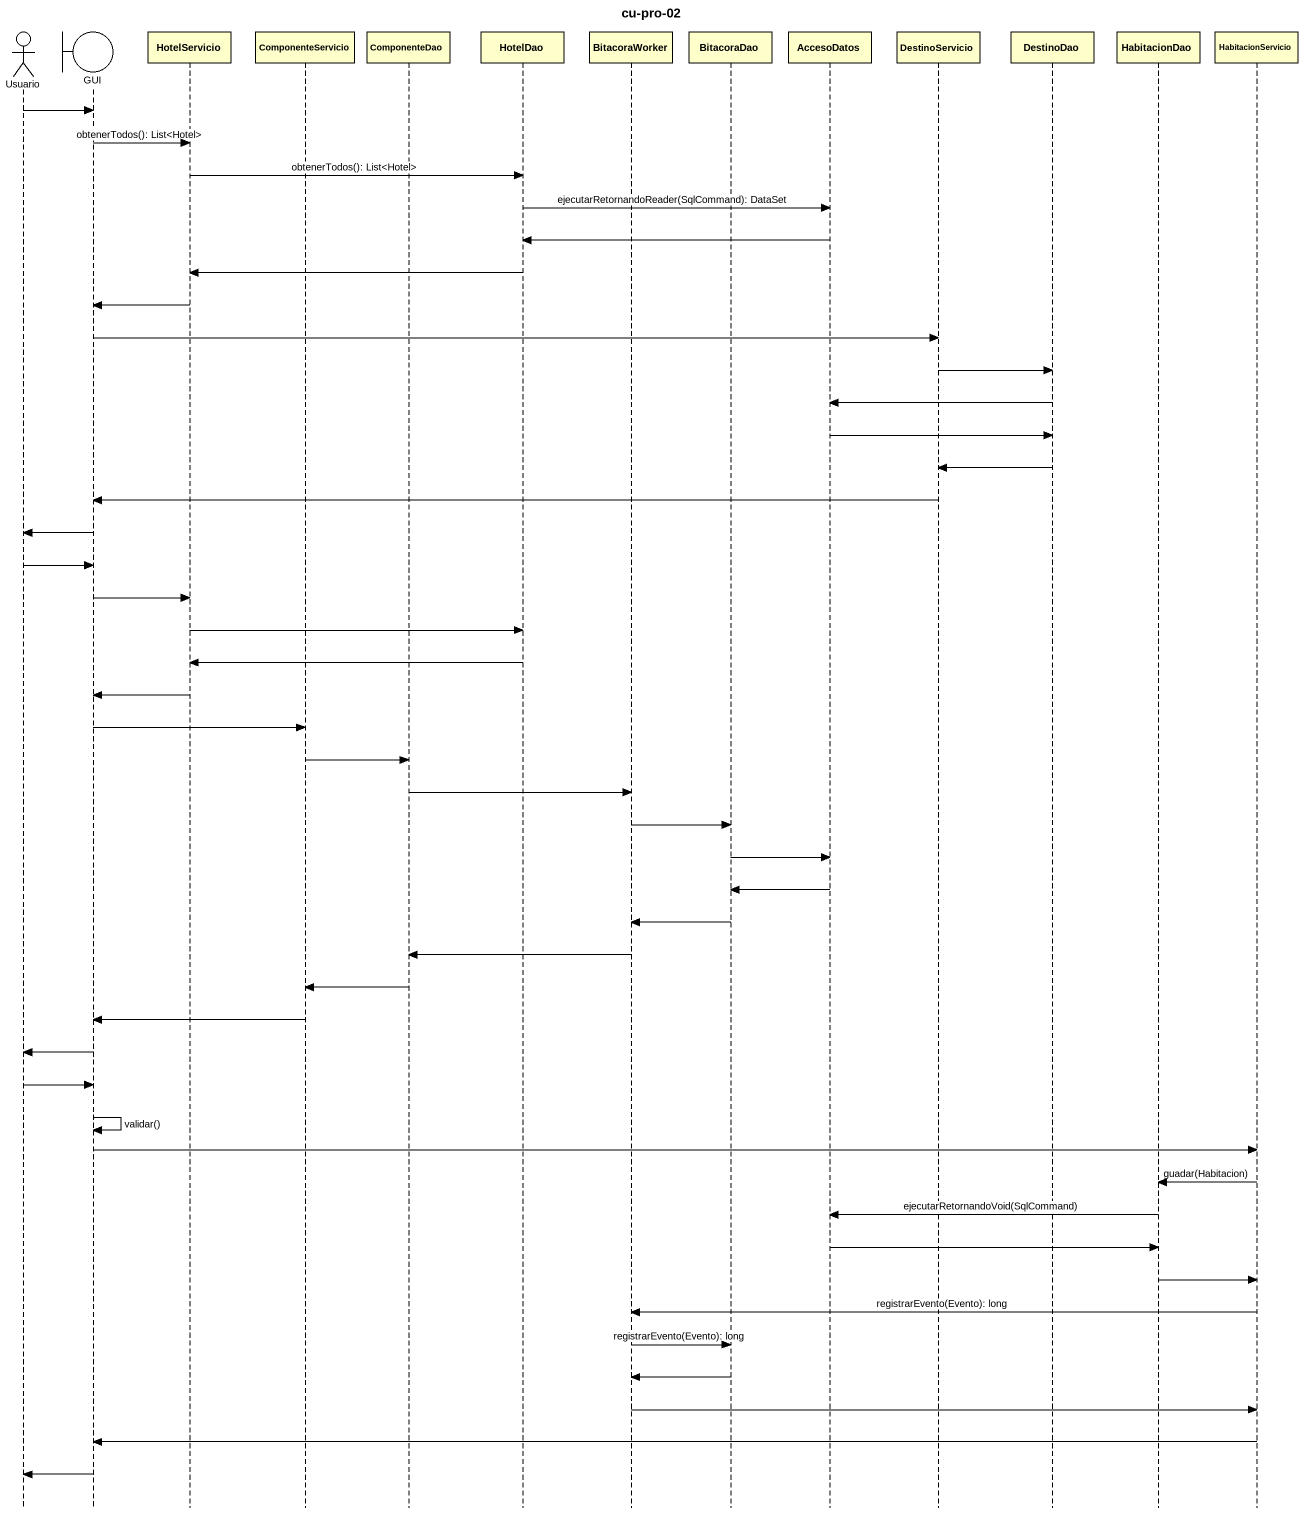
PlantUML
@startuml
title cu-pro-02
hide footbox
actor Usuario
boundary GUI
participant HotelServicio
participant ComponenteServicio
participant ComponenteDao
participant HotelDao
participant BitacoraWorker
participant BitacoraDao
participant AccesoDatos
participant DestinoServicio
participant DestinoDao
participant HabitacionDao
participant HabitacionServicio

Usuario -> GUI
GUI -> HotelServicio : obtenerTodos(): List<Hotel>
HotelServicio -> HotelDao : obtenerTodos(): List<Hotel>
HotelDao -> AccesoDatos : ejecutarRetornandoReader(SqlCommand): DataSet
AccesoDatos -> HotelDao
HotelDao -> HotelServicio
HotelServicio -> GUI
GUI -> DestinoServicio
DestinoServicio -> DestinoDao
DestinoDao -> AccesoDatos
AccesoDatos -> DestinoDao
DestinoDao -> DestinoServicio
DestinoServicio -> GUI
GUI -> Usuario
Usuario -> GUI
GUI -> HotelServicio
HotelServicio -> HotelDao
HotelDao -> HotelServicio
HotelServicio -> GUI
GUI -> ComponenteServicio
ComponenteServicio -> ComponenteDao
ComponenteDao -> BitacoraWorker
BitacoraWorker -> BitacoraDao
BitacoraDao -> AccesoDatos
AccesoDatos -> BitacoraDao
BitacoraDao -> BitacoraWorker
BitacoraWorker -> ComponenteDao
ComponenteDao -> ComponenteServicio
ComponenteServicio -> GUI
GUI -> Usuario
Usuario -> GUI
GUI -> GUI : validar()
GUI -> HabitacionServicio
HabitacionServicio -> HabitacionDao : guadar(Habitacion)
HabitacionDao -> AccesoDatos : ejecutarRetornandoVoid(SqlCommand)
AccesoDatos -> HabitacionDao
HabitacionDao -> HabitacionServicio
HabitacionServicio -> BitacoraWorker : registrarEvento(Evento): long
BitacoraWorker -> BitacoraDao : registrarEvento(Evento): long
BitacoraDao -> BitacoraWorker
BitacoraWorker -> HabitacionServicio
HabitacionServicio -> GUI
GUI -> Usuario
@enduml
